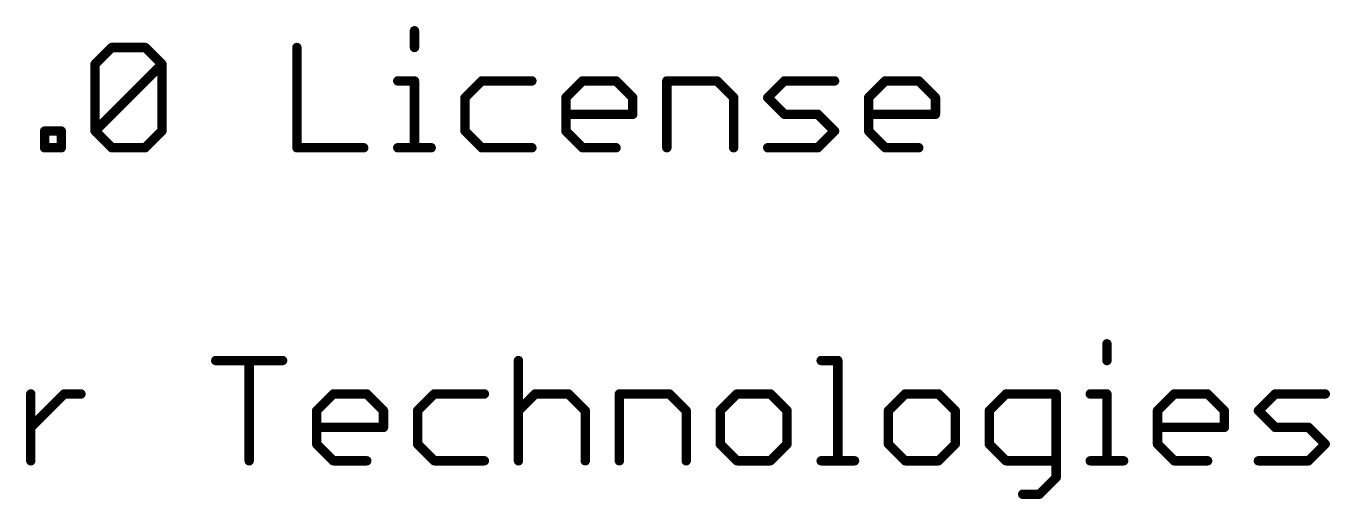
# Model space of a CAD drawing. Extents: x -33 to 81, y -19 to 22.
# Drawn here: x 59.76 to 80.92, y -16.04 to -8.36 of the extents above; entities that cross this region are included whole.
import ezdxf

# ---------------------------------------------------------------- set-up
doc = ezdxf.new("R2010")
doc.units = 0
doc.layers.add('51', color=53, linetype='CONTINUOUS')

msp = doc.modelspace()

# ---------------------------------------------------------------- linework, layer by layer
at = {"layer": '51', "const_width": 0.1524}
for points in [[(66.0647, -8.4396), (66.0647, -8.7108)], [(60.8821, -8.982), (61.1533, -8.7108)], [(61.1533, -8.7108), (61.6956, -8.7108)], [(61.6956, -8.7108), (61.9668, -8.982)], [(64.1564, -8.7108), (64.1564, -10.3378)], [(60.8821, -10.0666), (60.8821, -8.982)], [(60.8821, -10.0666), (61.9668, -8.982)], [(61.9668, -8.982), (61.9668, -10.0666)], [(65.7936, -9.2531), (66.0647, -9.2531)], [(66.0647, -9.2531), (66.0647, -10.3378)], [(67.1562, -9.2531), (66.885, -9.5243)], [(67.9697, -9.2531), (67.1562, -9.2531)], [(68.5222, -9.5243), (68.7933, -9.2531)], [(68.7933, -9.2531), (69.3357, -9.2531)], [(69.3357, -9.2531), (69.6068, -9.5243)], [(70.1593, -10.3378), (70.1593, -9.2531)], [(70.1593, -9.2531), (70.9728, -9.2531)], [(70.9728, -9.2531), (71.244, -9.5243)], [(71.7965, -9.5243), (72.0676, -9.2531)], [(72.0676, -9.2531), (72.8811, -9.2531)], [(73.4336, -9.5243), (73.7048, -9.2531)], [(73.7048, -9.2531), (74.2471, -9.2531)], [(74.2471, -9.2531), (74.5183, -9.5243)], [(66.885, -9.5243), (66.885, -10.0666)], [(68.5222, -10.0666), (68.5222, -9.5243)], [(69.6068, -9.5243), (69.6068, -9.7955)], [(71.244, -9.5243), (71.244, -10.3378)], [(72.0676, -9.7955), (71.7965, -9.5243)], [(73.4336, -10.0666), (73.4336, -9.5243)], [(74.5183, -9.5243), (74.5183, -9.7955)], [(69.6068, -9.7955), (68.5222, -9.7955)], [(72.61, -9.7955), (72.0676, -9.7955)], [(72.8811, -10.0666), (72.61, -9.7955)], [(74.5183, -9.7955), (73.4336, -9.7955)], [(60.0635, -10.3378), (60.0635, -10.0666)], [(60.0635, -10.0666), (60.3347, -10.0666)], [(60.3347, -10.0666), (60.3347, -10.3378)], [(61.1533, -10.3378), (60.8821, -10.0666)], [(61.9668, -10.0666), (61.6956, -10.3378)], [(66.885, -10.0666), (67.1562, -10.3378)], [(68.7933, -10.3378), (68.5222, -10.0666)], [(72.61, -10.3378), (72.8811, -10.0666)], [(73.7048, -10.3378), (73.4336, -10.0666)], [(60.3347, -10.3378), (60.0635, -10.3378)], [(61.6956, -10.3378), (61.1533, -10.3378)], [(64.1564, -10.3378), (65.2411, -10.3378)], [(65.7936, -10.3378), (66.3359, -10.3378)], [(67.1562, -10.3378), (67.9697, -10.3378)], [(69.3357, -10.3378), (68.7933, -10.3378)], [(71.7965, -10.3378), (72.61, -10.3378)], [(74.2471, -10.3378), (73.7048, -10.3378)], [(77.3001, -13.5196), (77.3001, -13.7908)], [(62.8403, -13.7908), (63.9249, -13.7908)], [(63.3826, -15.4178), (63.3826, -13.7908)], [(67.7517, -13.7908), (67.7517, -15.4178)], [(72.6632, -13.7908), (72.9344, -13.7908)], [(72.9344, -13.7908), (72.9344, -15.4178)], [(59.8388, -15.4178), (59.8388, -14.3331)], [(59.8388, -14.8755), (60.3812, -14.3331)], [(60.3812, -14.3331), (60.6523, -14.3331)], [(64.4774, -14.6043), (64.7486, -14.3331)], [(64.7486, -14.3331), (65.2909, -14.3331)], [(65.2909, -14.3331), (65.5621, -14.6043)], [(66.3858, -14.3331), (66.1146, -14.6043)], [(67.1993, -14.3331), (66.3858, -14.3331)], [(67.7517, -14.6043), (68.0229, -14.3331)], [(68.0229, -14.3331), (68.5652, -14.3331)], [(68.5652, -14.3331), (68.8364, -14.6043)], [(69.3889, -15.4178), (69.3889, -14.3331)], [(69.3889, -14.3331), (70.2024, -14.3331)], [(70.2024, -14.3331), (70.4736, -14.6043)], [(71.2972, -14.3331), (71.0261, -14.6043)], [(71.8396, -14.3331), (71.2972, -14.3331)], [(72.1107, -14.6043), (71.8396, -14.3331)], [(74.0258, -14.3331), (73.7547, -14.6043)], [(74.5681, -14.3331), (74.0258, -14.3331)], [(74.8393, -14.6043), (74.5681, -14.3331)], [(75.663, -14.3331), (75.3918, -14.6043)], [(76.4765, -14.3331), (75.663, -14.3331)], [(76.4765, -15.689), (76.4765, -14.3331)], [(77.029, -14.3331), (77.3001, -14.3331)], [(77.3001, -14.3331), (77.3001, -15.4178)], [(78.1204, -14.6043), (78.3916, -14.3331)], [(78.3916, -14.3331), (78.9339, -14.3331)], [(78.9339, -14.3331), (79.2051, -14.6043)], [(79.7576, -14.6043), (80.0287, -14.3331)], [(80.0287, -14.3331), (80.8422, -14.3331)], [(64.4774, -15.1466), (64.4774, -14.6043)], [(65.5621, -14.6043), (65.5621, -14.8755)], [(66.1146, -14.6043), (66.1146, -15.1466)], [(68.8364, -14.6043), (68.8364, -15.4178)], [(70.4736, -14.6043), (70.4736, -15.4178)], [(71.0261, -14.6043), (71.0261, -15.1466)], [(72.1107, -15.1466), (72.1107, -14.6043)], [(73.7547, -14.6043), (73.7547, -15.1466)], [(74.8393, -15.1466), (74.8393, -14.6043)], [(75.3918, -14.6043), (75.3918, -15.1466)], [(78.1204, -15.1466), (78.1204, -14.6043)], [(79.2051, -14.6043), (79.2051, -14.8755)], [(80.0287, -14.8755), (79.7576, -14.6043)], [(65.5621, -14.8755), (64.4774, -14.8755)], [(79.2051, -14.8755), (78.1204, -14.8755)], [(80.5711, -14.8755), (80.0287, -14.8755)], [(80.8422, -15.1466), (80.5711, -14.8755)], [(64.7486, -15.4178), (64.4774, -15.1466)], [(66.1146, -15.1466), (66.3858, -15.4178)], [(71.0261, -15.1466), (71.2972, -15.4178)], [(71.8396, -15.4178), (72.1107, -15.1466)], [(73.7547, -15.1466), (74.0258, -15.4178)], [(74.5681, -15.4178), (74.8393, -15.1466)], [(75.3918, -15.1466), (75.663, -15.4178)], [(78.3916, -15.4178), (78.1204, -15.1466)], [(80.5711, -15.4178), (80.8422, -15.1466)], [(65.2909, -15.4178), (64.7486, -15.4178)], [(66.3858, -15.4178), (67.1993, -15.4178)], [(71.2972, -15.4178), (71.8396, -15.4178)], [(72.6632, -15.4178), (73.2055, -15.4178)], [(74.0258, -15.4178), (74.5681, -15.4178)], [(75.663, -15.4178), (76.4765, -15.4178)], [(77.029, -15.4178), (77.5713, -15.4178)], [(78.9339, -15.4178), (78.3916, -15.4178)], [(79.7576, -15.4178), (80.5711, -15.4178)], [(76.2053, -15.9601), (76.4765, -15.689)], [(75.9341, -15.9601), (76.2053, -15.9601)]]:
    msp.add_lwpolyline(points, dxfattribs=at)
at = {"layer": '51', "const_width": 0.0762}
for points in [[(66.1028, -8.4396, 1), (66.0266, -8.4396)], [(61.1533, -8.6727, 1), (61.1533, -8.7489)], [(61.1802, -8.7378, 1), (61.1263, -8.6839)], [(61.7225, -8.6839, 1), (61.6687, -8.7378)], [(61.6956, -8.7489, 1), (61.6956, -8.6727)], [(64.1945, -8.7108, 1), (64.1183, -8.7108)], [(66.0266, -8.7108, 1), (66.1028, -8.7108)], [(60.9202, -8.982, 1), (60.844, -8.982)], [(60.8552, -8.955, 1), (60.909, -9.0089)], [(62.0049, -8.982, 1), (61.9287, -8.982)], [(61.9937, -9.0089, 1), (61.9398, -8.955)], [(61.9398, -9.0089, 1), (61.9937, -8.955)], [(65.7936, -9.215, 1), (65.7936, -9.2912)], [(66.1028, -9.2531, 1), (66.0266, -9.2531)], [(66.0647, -9.2912, 1), (66.0647, -9.215)], [(67.1562, -9.215, 1), (67.1562, -9.2912)], [(67.1831, -9.2801, 1), (67.1292, -9.2262)], [(67.9697, -9.2912, 1), (67.9697, -9.215)], [(68.7933, -9.215, 1), (68.7933, -9.2912)], [(68.8203, -9.2801, 1), (68.7664, -9.2262)], [(69.3626, -9.2262, 1), (69.3087, -9.2801)], [(69.3357, -9.2912, 1), (69.3357, -9.215)], [(70.1974, -9.2531, 1), (70.1212, -9.2531)], [(70.1593, -9.215, 1), (70.1593, -9.2912)], [(70.9998, -9.2262, 1), (70.9459, -9.2801)], [(70.9728, -9.2912, 1), (70.9728, -9.215)], [(72.0676, -9.215, 1), (72.0676, -9.2912)], [(72.0946, -9.2801, 1), (72.0407, -9.2262)], [(72.8811, -9.2912, 1), (72.8811, -9.215)], [(73.7048, -9.215, 1), (73.7048, -9.2912)], [(73.7317, -9.2801, 1), (73.6779, -9.2262)], [(74.2741, -9.2262, 1), (74.2202, -9.2801)], [(74.2471, -9.2912, 1), (74.2471, -9.215)], [(66.9231, -9.5243, 1), (66.8469, -9.5243)], [(66.8581, -9.4974, 1), (66.912, -9.5512)], [(68.5603, -9.5243, 1), (68.4841, -9.5243)], [(68.4952, -9.4974, 1), (68.5491, -9.5512)], [(69.6449, -9.5243, 1), (69.5687, -9.5243)], [(69.5799, -9.5512, 1), (69.6338, -9.4974)], [(71.2821, -9.5243, 1), (71.2059, -9.5243)], [(71.217, -9.5512, 1), (71.2709, -9.4974)], [(71.8234, -9.4974, 1), (71.7695, -9.5512)], [(71.7695, -9.4974, 1), (71.8234, -9.5512)], [(73.4717, -9.5243, 1), (73.3955, -9.5243)], [(73.4067, -9.4974, 1), (73.4606, -9.5512)], [(74.5564, -9.5243, 1), (74.4802, -9.5243)], [(74.4914, -9.5512, 1), (74.5452, -9.4974)], [(68.5222, -9.7574, 1), (68.5222, -9.8336)], [(69.6068, -9.8336, 1), (69.6068, -9.7574)], [(72.0676, -9.7574, 1), (72.0676, -9.8336)], [(72.0407, -9.8224, 1), (72.0946, -9.7685)], [(72.6369, -9.7685, 1), (72.583, -9.8224)], [(72.61, -9.8336, 1), (72.61, -9.7574)], [(73.4336, -9.7574, 1), (73.4336, -9.8336)], [(74.5183, -9.8336, 1), (74.5183, -9.7574)], [(69.5687, -9.7955, 1), (69.6449, -9.7955)], [(74.4802, -9.7955, 1), (74.5564, -9.7955)], [(60.1016, -10.0666, 1), (60.0254, -10.0666)], [(60.0635, -10.0285, 1), (60.0635, -10.1047)], [(60.3728, -10.0666, 1), (60.2966, -10.0666)], [(60.3347, -10.1047, 1), (60.3347, -10.0285)], [(60.909, -10.0397, 1), (60.8552, -10.0936)], [(60.8552, -10.0397, 1), (60.909, -10.0936)], [(60.844, -10.0666, 1), (60.9202, -10.0666)], [(61.9287, -10.0666, 1), (62.0049, -10.0666)], [(61.9937, -10.0936, 1), (61.9398, -10.0397)], [(66.912, -10.0397, 1), (66.8581, -10.0936)], [(66.8469, -10.0666, 1), (66.9231, -10.0666)], [(68.5491, -10.0397, 1), (68.4952, -10.0936)], [(68.4841, -10.0666, 1), (68.5603, -10.0666)], [(72.9081, -10.0936, 1), (72.8542, -10.0397)], [(72.8542, -10.0936, 1), (72.9081, -10.0397)], [(73.4606, -10.0397, 1), (73.4067, -10.0936)], [(73.3955, -10.0666, 1), (73.4717, -10.0666)], [(60.0635, -10.2997, 1), (60.0635, -10.3759)], [(60.0254, -10.3378, 1), (60.1016, -10.3378)], [(60.2966, -10.3378, 1), (60.3728, -10.3378)], [(60.3347, -10.3759, 1), (60.3347, -10.2997)], [(61.1533, -10.2997, 1), (61.1533, -10.3759)], [(61.1263, -10.3647, 1), (61.1802, -10.3109)], [(61.6687, -10.3109, 1), (61.7225, -10.3647)], [(61.6956, -10.3759, 1), (61.6956, -10.2997)], [(64.1564, -10.2997, 1), (64.1564, -10.3759)], [(64.1183, -10.3378, 1), (64.1945, -10.3378)], [(65.2411, -10.3759, 1), (65.2411, -10.2997)], [(65.7936, -10.2997, 1), (65.7936, -10.3759)], [(66.0266, -10.3378, 1), (66.1028, -10.3378)], [(66.3359, -10.3759, 1), (66.3359, -10.2997)], [(67.1562, -10.2997, 1), (67.1562, -10.3759)], [(67.1292, -10.3647, 1), (67.1831, -10.3109)], [(67.9697, -10.3759, 1), (67.9697, -10.2997)], [(68.7933, -10.2997, 1), (68.7933, -10.3759)], [(68.7664, -10.3647, 1), (68.8203, -10.3109)], [(69.3357, -10.3759, 1), (69.3357, -10.2997)], [(70.1212, -10.3378, 1), (70.1974, -10.3378)], [(71.2059, -10.3378, 1), (71.2821, -10.3378)], [(71.7965, -10.2997, 1), (71.7965, -10.3759)], [(72.583, -10.3109, 1), (72.6369, -10.3647)], [(72.61, -10.3759, 1), (72.61, -10.2997)], [(73.7048, -10.2997, 1), (73.7048, -10.3759)], [(73.6779, -10.3647, 1), (73.7317, -10.3109)], [(74.2471, -10.3759, 1), (74.2471, -10.2997)], [(77.3382, -13.5196, 1), (77.262, -13.5196)], [(62.8403, -13.7527, 1), (62.8403, -13.8289)], [(63.4207, -13.7908, 1), (63.3445, -13.7908)], [(63.9249, -13.8289, 1), (63.9249, -13.7527)], [(67.7898, -13.7908, 1), (67.7136, -13.7908)], [(72.6632, -13.7527, 1), (72.6632, -13.8289)], [(72.9725, -13.7908, 1), (72.8963, -13.7908)], [(72.9344, -13.8289, 1), (72.9344, -13.7527)], [(77.262, -13.7908, 1), (77.3382, -13.7908)], [(59.8769, -14.3331, 1), (59.8007, -14.3331)], [(60.3812, -14.295, 1), (60.3812, -14.3712)], [(60.4081, -14.3601, 1), (60.3542, -14.3062)], [(60.6523, -14.3712, 1), (60.6523, -14.295)], [(64.7486, -14.295, 1), (64.7486, -14.3712)], [(64.7755, -14.3601, 1), (64.7217, -14.3062)], [(65.3179, -14.3062, 1), (65.264, -14.3601)], [(65.2909, -14.3712, 1), (65.2909, -14.295)], [(66.3858, -14.295, 1), (66.3858, -14.3712)], [(66.4127, -14.3601, 1), (66.3588, -14.3062)], [(67.1993, -14.3712, 1), (67.1993, -14.295)], [(68.0229, -14.295, 1), (68.0229, -14.3712)], [(68.0499, -14.3601, 1), (67.996, -14.3062)], [(68.5922, -14.3062, 1), (68.5383, -14.3601)], [(68.5652, -14.3712, 1), (68.5652, -14.295)], [(69.427, -14.3331, 1), (69.3508, -14.3331)], [(69.3889, -14.295, 1), (69.3889, -14.3712)], [(70.2293, -14.3062, 1), (70.1755, -14.3601)], [(70.2024, -14.3712, 1), (70.2024, -14.295)], [(71.2972, -14.295, 1), (71.2972, -14.3712)], [(71.3242, -14.3601, 1), (71.2703, -14.3062)], [(71.8665, -14.3062, 1), (71.8126, -14.3601)], [(71.8396, -14.3712, 1), (71.8396, -14.295)], [(74.0258, -14.295, 1), (74.0258, -14.3712)], [(74.0528, -14.3601, 1), (73.9989, -14.3062)], [(74.5951, -14.3062, 1), (74.5412, -14.3601)], [(74.5681, -14.3712, 1), (74.5681, -14.295)], [(75.663, -14.295, 1), (75.663, -14.3712)], [(75.6899, -14.3601, 1), (75.636, -14.3062)], [(76.5146, -14.3331, 1), (76.4384, -14.3331)], [(76.4765, -14.3712, 1), (76.4765, -14.295)], [(77.029, -14.295, 1), (77.029, -14.3712)], [(77.3382, -14.3331, 1), (77.262, -14.3331)], [(77.3001, -14.3712, 1), (77.3001, -14.295)], [(78.3916, -14.295, 1), (78.3916, -14.3712)], [(78.4185, -14.3601, 1), (78.3646, -14.3062)], [(78.9608, -14.3062, 1), (78.907, -14.3601)], [(78.9339, -14.3712, 1), (78.9339, -14.295)], [(80.0287, -14.295, 1), (80.0287, -14.3712)], [(80.0557, -14.3601, 1), (80.0018, -14.3062)], [(80.8422, -14.3712, 1), (80.8422, -14.295)], [(64.5155, -14.6043, 1), (64.4393, -14.6043)], [(64.4505, -14.5774, 1), (64.5044, -14.6312)], [(65.6002, -14.6043, 1), (65.524, -14.6043)], [(65.5352, -14.6312, 1), (65.589, -14.5774)], [(66.1527, -14.6043, 1), (66.0765, -14.6043)], [(66.0876, -14.5774, 1), (66.1415, -14.6312)], [(67.7248, -14.5774, 1), (67.7787, -14.6312)], [(68.8745, -14.6043, 1), (68.7983, -14.6043)], [(68.8095, -14.6312, 1), (68.8633, -14.5774)], [(70.5117, -14.6043, 1), (70.4355, -14.6043)], [(70.4466, -14.6312, 1), (70.5005, -14.5774)], [(71.0642, -14.6043, 1), (70.988, -14.6043)], [(70.9991, -14.5774, 1), (71.053, -14.6312)], [(72.1488, -14.6043, 1), (72.0726, -14.6043)], [(72.0838, -14.6312, 1), (72.1377, -14.5774)], [(73.7928, -14.6043, 1), (73.7166, -14.6043)], [(73.7277, -14.5774, 1), (73.7816, -14.6312)], [(74.8774, -14.6043, 1), (74.8012, -14.6043)], [(74.8124, -14.6312, 1), (74.8663, -14.5774)], [(75.4299, -14.6043, 1), (75.3537, -14.6043)], [(75.3649, -14.5774, 1), (75.4188, -14.6312)], [(78.1585, -14.6043, 1), (78.0823, -14.6043)], [(78.0935, -14.5774, 1), (78.1473, -14.6312)], [(79.2432, -14.6043, 1), (79.167, -14.6043)], [(79.1781, -14.6312, 1), (79.232, -14.5774)], [(79.7845, -14.5774, 1), (79.7306, -14.6312)], [(79.7306, -14.5774, 1), (79.7845, -14.6312)], [(64.4774, -14.8374, 1), (64.4774, -14.9136)], [(65.5621, -14.9136, 1), (65.5621, -14.8374)], [(78.1204, -14.8374, 1), (78.1204, -14.9136)], [(79.2051, -14.9136, 1), (79.2051, -14.8374)], [(80.0287, -14.8374, 1), (80.0287, -14.9136)], [(80.598, -14.8485, 1), (80.5441, -14.9024)], [(80.5711, -14.9136, 1), (80.5711, -14.8374)], [(59.8119, -14.8485, 1), (59.8658, -14.9024)], [(65.524, -14.8755, 1), (65.6002, -14.8755)], [(79.167, -14.8755, 1), (79.2432, -14.8755)], [(80.0018, -14.9024, 1), (80.0557, -14.8485)], [(64.5044, -15.1197, 1), (64.4505, -15.1736)], [(64.4393, -15.1466, 1), (64.5155, -15.1466)], [(66.1415, -15.1197, 1), (66.0876, -15.1736)], [(66.0765, -15.1466, 1), (66.1527, -15.1466)], [(71.053, -15.1197, 1), (70.9991, -15.1736)], [(70.988, -15.1466, 1), (71.0642, -15.1466)], [(72.0726, -15.1466, 1), (72.1488, -15.1466)], [(72.1377, -15.1736, 1), (72.0838, -15.1197)], [(73.7816, -15.1197, 1), (73.7277, -15.1736)], [(73.7166, -15.1466, 1), (73.7928, -15.1466)], [(74.8012, -15.1466, 1), (74.8774, -15.1466)], [(74.8663, -15.1736, 1), (74.8124, -15.1197)], [(75.4188, -15.1197, 1), (75.3649, -15.1736)], [(75.3537, -15.1466, 1), (75.4299, -15.1466)], [(78.1473, -15.1197, 1), (78.0935, -15.1736)], [(78.0823, -15.1466, 1), (78.1585, -15.1466)], [(80.8692, -15.1736, 1), (80.8153, -15.1197)], [(80.8153, -15.1736, 1), (80.8692, -15.1197)], [(59.8007, -15.4178, 1), (59.8769, -15.4178)], [(63.3445, -15.4178, 1), (63.4207, -15.4178)], [(64.7486, -15.3797, 1), (64.7486, -15.4559)], [(64.7217, -15.4447, 1), (64.7755, -15.3909)], [(65.2909, -15.4559, 1), (65.2909, -15.3797)], [(66.3858, -15.3797, 1), (66.3858, -15.4559)], [(66.3588, -15.4447, 1), (66.4127, -15.3909)], [(67.1993, -15.4559, 1), (67.1993, -15.3797)], [(67.7136, -15.4178, 1), (67.7898, -15.4178)], [(68.7983, -15.4178, 1), (68.8745, -15.4178)], [(69.3508, -15.4178, 1), (69.427, -15.4178)], [(70.4355, -15.4178, 1), (70.5117, -15.4178)], [(71.2972, -15.3797, 1), (71.2972, -15.4559)], [(71.2703, -15.4447, 1), (71.3242, -15.3909)], [(71.8126, -15.3909, 1), (71.8665, -15.4447)], [(71.8396, -15.4559, 1), (71.8396, -15.3797)], [(72.6632, -15.3797, 1), (72.6632, -15.4559)], [(72.8963, -15.4178, 1), (72.9725, -15.4178)], [(73.2055, -15.4559, 1), (73.2055, -15.3797)], [(74.0258, -15.3797, 1), (74.0258, -15.4559)], [(73.9989, -15.4447, 1), (74.0528, -15.3909)], [(74.5412, -15.3909, 1), (74.5951, -15.4447)], [(74.5681, -15.4559, 1), (74.5681, -15.3797)], [(75.663, -15.3797, 1), (75.663, -15.4559)], [(75.636, -15.4447, 1), (75.6899, -15.3909)], [(76.4765, -15.4559, 1), (76.4765, -15.3797)], [(77.029, -15.3797, 1), (77.029, -15.4559)], [(77.262, -15.4178, 1), (77.3382, -15.4178)], [(77.5713, -15.4559, 1), (77.5713, -15.3797)], [(78.3916, -15.3797, 1), (78.3916, -15.4559)], [(78.3646, -15.4447, 1), (78.4185, -15.3909)], [(78.9339, -15.4559, 1), (78.9339, -15.3797)], [(79.7576, -15.3797, 1), (79.7576, -15.4559)], [(80.5441, -15.3909, 1), (80.598, -15.4447)], [(80.5711, -15.4559, 1), (80.5711, -15.3797)], [(76.4384, -15.689, 1), (76.5146, -15.689)], [(76.5034, -15.7159, 1), (76.4495, -15.662)], [(75.9341, -15.922, 1), (75.9341, -15.9982)], [(76.1784, -15.9332, 1), (76.2322, -15.9871)], [(76.2053, -15.9982, 1), (76.2053, -15.922)]]:
    msp.add_lwpolyline(points, format="xyb", dxfattribs=at)

doc.saveas('drawing.dxf')
